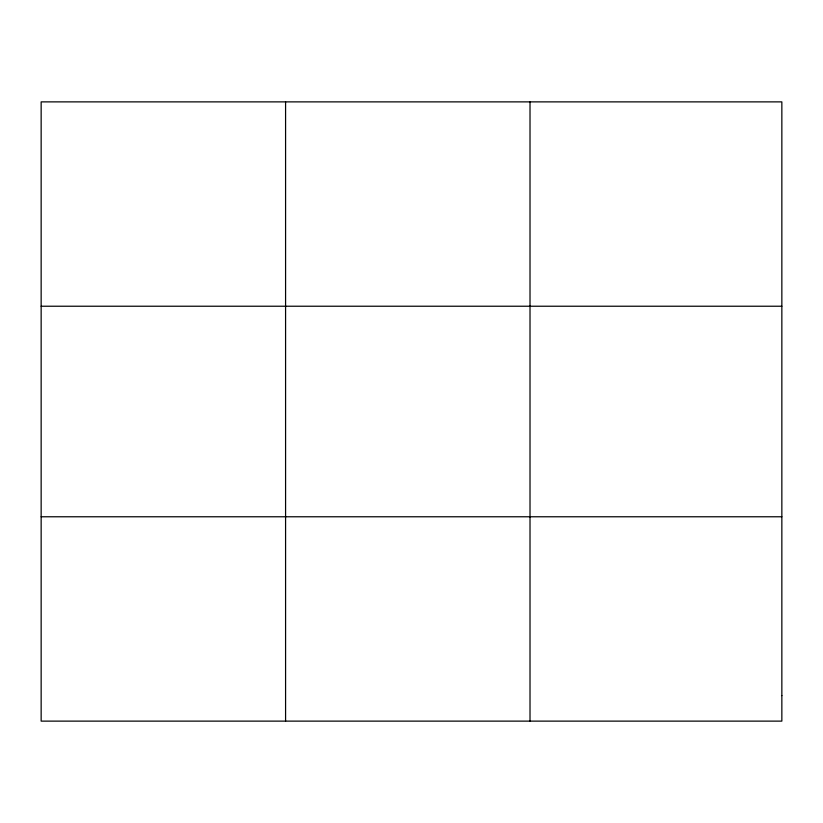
<?xml version="1.0" encoding="UTF-8"?>
<svg xmlns="http://www.w3.org/2000/svg" width="823" height="823" viewBox="0 0 823 823"><rect width="100%" height="100%" fill="white"/><g stroke="black" fill="none" stroke-linecap="round" stroke-linejoin="round"><path stroke-width="1.23" d="M285.581 101.877L285.581 721.123M530.012 101.877L530.012 721.123M41.15 306.228L781.85 306.228M41.15 516.772L781.85 516.772M781.85 695.579L781.85 721.123L41.15 721.123L41.15 101.877L781.85 101.877L781.85 695.579"/></g></svg>
